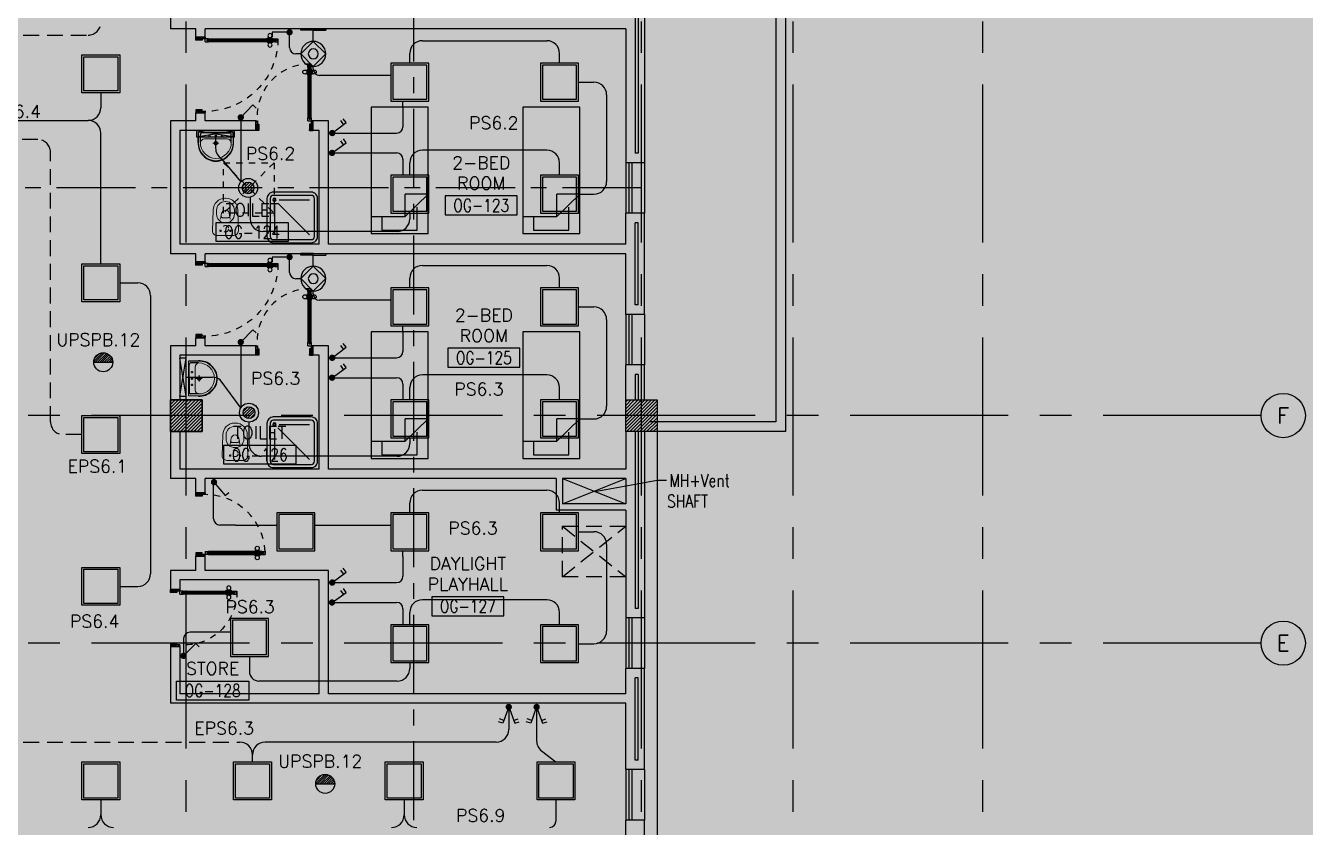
# Model space of a CAD drawing. Extents: x 0 to 92.9, y -1.3 to 78.2.
# Drawn here: x 72.7 to 92.94, y 13.42 to 26.11 of the extents above; entities that cross this region are included whole.
import ezdxf
from ezdxf.enums import TextEntityAlignment as Align

# ---------------------------------------------------------------- set-up
doc = ezdxf.new("R2010")
doc.units = 0
doc.header["$MEASUREMENT"] = 0
for name, pattern in [('CENTER', [2, 1.25, -0.25, 0.25, -0.25]), ('CENTERX2', [4, 2.5, -0.5, 0.5, -0.5]), ('DASHED', [0.75, 0.5, -0.25]), ('HIDDEN', [0.375, 0.25, -0.125]), ('HIDDEN2', [0.1875, 0.125, -0.0625])]:
    doc.linetypes.add(name, pattern=pattern)
doc.layers.get('0').update_dxf_attribs({"color": 11, "linetype": 'CONTINUOUS'})
for name, color, linetype in [('AX-CR', 11, 'CONTINUOUS'), ('AX-TXT', 11, 'CONTINUOUS'), ('AXES', 11, 'CENTERX2'), ('AXES1', 11, 'CENTER'), ('COL', 11, 'CONTINUOUS'), ('DOOR', 11, 'CONTINUOUS'), ('E-CLINE', 2, 'CONTINUOUS'), ('E-HLINE', 2, 'HIDDEN'), ('E-LEGEND', 3, 'CONTINUOUS'), ('E-LITE', 4, 'CONTINUOUS'), ('E-SWITCH', 4, 'CONTINUOUS'), ('E-SWITCHS', 4, 'CONTINUOUS'), ('E-TEXT', 4, 'CONTINUOUS'), ('E-TRXT', 4, 'CONTINUOUS'), ('EL-LITE', 4, 'CONTINUOUS'), ('FIX', 11, 'CONTINUOUS'), ('FUR', 11, 'CONTINUOUS'), ('HAT', 11, 'CONTINUOUS'), ('INSUL', 11, 'CONTINUOUS'), ('PROJ-L', 11, 'CONTINUOUS'), ('RM-BOX', 11, 'CONTINUOUS'), ('RM-NAME', 11, 'CONTINUOUS'), ('RM-NO', 11, 'CONTINUOUS'), ('SHAFT', 11, 'CONTINUOUS'), ('TEXT', 6, 'CONTINUOUS'), ('TITLE', 4, 'CONTINUOUS'), ('WALL', 11, 'CONTINUOUS'), ('WIN', 11, 'CONTINUOUS')]:
    doc.layers.add(name, color=color, linetype=linetype)
doc.styles.add('ROMANS', font='ROMANS.shx', dxfattribs={"width": 0.6})
doc.styles.add('SIMPLEX', font='simplex.shx', dxfattribs={"width": 0.8})
doc.dimstyles.new('DIM7', dxfattribs={"dimtxt": 0.24, "dimasz": 0.08, "dimexe": 0.07, "dimexo": 0.05, "dimgap": 0.07, "dimtad": 1, "dimzin": 0, "dimdsep": 46, "dimtxsty": 'SIMPLEX', "dimblk": 'ARCHTICK', "dimcen": 0.05, "dimdle": 0.05, "dimclrd": 4, "dimclre": 4, "dimclrt": 2, "dimadec": 0, "dimazin": 0, "dimtp": 2, "dimtm": 2, "dimtfac": 0.114286, "dimtix": 1, "dimtmove": 2, "dimatfit": 3, "dimldrblk": 'DOT', "dimfxl": 0, "dimtolj": 1, "dimtzin": 0, "dimarcsym": 0})

# ---------------------------------------------------------------- blocks, each defined once
blk = doc.blocks.new('AXR')
at = {"layer": 'AX-CR'}
blk.add_circle((350, 0), 350, dxfattribs=at)
at = {"layer": 'AX-TXT', "style": 'ROMANS'}
blk.add_attdef('AX', text='', height=250, dxfattribs=at).set_placement((350, 0), align=Align.MIDDLE)
blk = doc.blocks.new('RM1')
at = {"layer": 'RM-BOX'}
blk.add_lwpolyline([(570, -200), (-570, -200), (-570, -500), (570, -500)], close=True, dxfattribs=at)
at = {"layer": 'RM-NAME', "style": 'ROMANS'}
for tag, p in [('ROOMNAME1', (0, 324)), ('ROOMNAME2', (0, 0))]:
    blk.add_attdef(tag, text='', height=200, dxfattribs=at).set_placement(p, align=Align.MIDDLE)
at = {"layer": 'RM-NO', "style": 'ROMANS', "width": 0.8}
blk.add_attdef('ROOMNO', text='', height=200, dxfattribs=at).set_placement((0, -350), align=Align.MIDDLE)
blk = doc.blocks.new('DOOR90')
at = {"layer": 'DOOR', "linetype": 'ByBlock'}
for p, q in [((0, 0), (-150, 0)), ((-200, -25), (-1000, -25)), ((-200, -42), (-1000, -42)), ((-200, -58), (-1000, -58)), ((-1000, -75), (-200, -75))]:
    blk.add_line(p, q, dxfattribs=at)
at = {"layer": 'DOOR', "color": 0, "linetype": 'ByBlock'}
for p, q in [((-150, 0), (-150, -25)), ((-150, 0), (0, 0)), ((0, -50), (0, 0)), ((-1050, -25), (-1050, -75)), ((-1050, -75), (-1050, -25)), ((-1000, -25), (-1050, -25)), ((-1000, -75), (-1050, -75)), ((-1020, -42), (-1020, -58)), ((-1000, -42), (-1020, -42)), ((-1000, -58), (-1020, -58)), ((-1000, -25), (-1000, -42)), ((-1000, -58), (-1000, -75)), ((-968, -25), (-968, -18)), ((-878, -18), (-968, -18)), ((-968, -75), (-968, -82)), ((-878, -82), (-968, -82)), ((-955, -18), (-955, -9)), ((-955, -9), (-890, -9)), ((-955, -18), (-890, -18)), ((-955, -82), (-955, -91)), ((-955, -82), (-890, -82)), ((-955, -91), (-890, -91)), ((-890, -18), (-890, -9)), ((-890, -82), (-890, -91)), ((-878, -25), (-878, -18)), ((-878, -75), (-878, -82)), ((-200, -42), (-200, -25)), ((-200, -25), (-150, -25)), ((-180, -42), (-200, -42)), ((-200, -75), (-200, -58)), ((-200, -58), (-180, -58)), ((-150, -75), (-200, -75)), ((-180, -58), (-180, -42)), ((-150, -75), (-150, -25)), ((-150, -25), (-100, -25)), ((-100, -25), (-100, -50)), ((-100, -50), (0, -50)), ((-150, -900), (-150, -875)), ((-150, -875), (-100, -875)), ((0, -900), (-150, -900)), ((-150, -900), (0, -900)), ((-100, -850), (0, -850)), ((-100, -875), (-100, -850)), ((0, -850), (0, -900))]:
    blk.add_line(p, q, dxfattribs=at)
at = {"layer": 'DOOR', "color": 9, "linetype": 'ByBlock'}
for p, q in [((0, -50), (-114, 0)), ((0, -50), (-40, 0)), ((0, -50), (-100, -37)), ((0, -850), (-114, -900)), ((0, -850), (-100, -863)), ((0, -850), (-40, -900))]:
    blk.add_line(p, q, dxfattribs=at)
at = {"layer": 'DOOR', "color": 0, "linetype": 'ByBlock'}
for centre in [(-923, 24), (-923, -124)]:
    blk.add_circle(centre, 32.4, dxfattribs=at)
at = {"layer": 'DOOR', "color": 9, "linetype": 'ByBlock'}
for centre, radius, start, end in [((0, -50), 74.4, 137.7764, 180), ((0, -50), 54.4, 113.2074, 180), ((0, -50), 154, 161.1053, 166.2858), ((0, -50), 134, 158.1598, 169.28), ((0, -50), 114, 154.0838, 167.3774), ((0, -50), 94.4, 148.0182, 180), ((0, -50), 34.4, 90, 180), ((0, -50), 14.4, 90, 180), ((0, -850), 154, 193.7142, 198.8947), ((0, -850), 134, 190.72, 201.8402), ((0, -850), 94.4, 180, 211.9818), ((0, -850), 74.4, 180, 222.2236), ((0, -850), 54.4, 180, 246.7926), ((0, -850), 34.4, 180, 270), ((0, -850), 14.4, 180, 270)]:
    blk.add_arc(centre, radius, start, end, dxfattribs=at)
at = {"layer": 'DOOR', "linetype": 'HIDDEN', "ltscale": 0.5}
blk.add_arc((-222, -50), 828, 178.2701, 275.003, dxfattribs=at)
blk = doc.blocks.new('DOOR-10')
at = {"layer": 'DOOR', "color": 0, "linetype": 'ByBlock'}
for p, q in [((-76, 1018), (-83, 1018)), ((-83, 928), (-83, 1018)), ((-26, 1100), (-76, 1100)), ((-76, 1100), (-26, 1100)), ((-76, 1050), (-76, 1100)), ((-59, 1050), (-76, 1050)), ((-43, 1070), (-59, 1070)), ((-59, 1050), (-59, 1070)), ((-43, 1050), (-43, 1070)), ((-26, 1050), (-43, 1050)), ((-26, 1050), (-26, 1100)), ((-26, 1018), (-18, 1018)), ((-18, 928), (-18, 1018)), ((-83, 1005), (-92, 1005)), ((-92, 1005), (-92, 940)), ((-83, 940), (-92, 940)), ((-83, 1005), (-83, 940)), ((-76, 928), (-83, 928)), ((-26, 928), (-18, 928)), ((-18, 1005), (-9, 1005)), ((-18, 1005), (-18, 940)), ((-18, 940), (-9, 940)), ((-9, 1005), (-9, 940)), ((-1001, 0), (-1001, 150)), ((-1001, 150), (-976, 150)), ((-1001, 150), (-1001, 0)), ((-951, 0), (-1001, 0)), ((-976, 150), (-976, 100)), ((-976, 100), (-951, 100)), ((-951, 100), (-951, 0)), ((-76, 200), (-59, 200)), ((-76, 150), (-76, 200)), ((-76, 150), (-26, 150)), ((-59, 200), (-59, 180)), ((-59, 180), (-43, 180)), ((-51, 100), (-51, 0)), ((-26, 100), (-51, 100)), ((-51, 0), (-1, 0)), ((-43, 200), (-26, 200)), ((-43, 180), (-43, 200)), ((-26, 200), (-26, 150)), ((-1, 150), (-26, 150)), ((-26, 150), (-26, 100))]:
    blk.add_line(p, q, dxfattribs=at)
at = {"layer": 'DOOR', "linetype": 'ByBlock'}
for p, q in [((-76, 1050), (-76, 200)), ((-59, 200), (-59, 1050)), ((-43, 200), (-43, 1050)), ((-26, 200), (-26, 1050))]:
    blk.add_line(p, q, dxfattribs=at)
at = {"layer": 'DOOR', "color": 9, "linetype": 'ByBlock'}
for p, q in [((-951, 0), (-1001, 114)), ((-951, 0), (-1001, 40)), ((-951, 0), (-964, 100)), ((-51, 0), (-1, 114)), ((-51, 0), (-37, 100)), ((-51, 0), (-1, 40)), ((-1, 0), (-1, 150))]:
    blk.add_line(p, q, dxfattribs=at)
at = {"layer": 'DOOR', "color": 0, "linetype": 'ByBlock'}
for centre in [(-124, 973), (23, 973)]:
    blk.add_circle(centre, 32.4, dxfattribs=at)
at = {"layer": 'DOOR', "linetype": 'HIDDEN', "ltscale": 0.5}
blk.add_arc((-23, 149), 952, 93.1482, 179.9482, dxfattribs=at)
at = {"layer": 'DOOR', "color": 9, "linetype": 'ByBlock'}
for centre, radius, start, end in [((-951, 0), 154, 103.7142, 108.8947), ((-951, 0), 134, 100.72, 111.8402), ((-951, 0), 94.4, 90, 121.9818), ((-951, 0), 74.4, 90, 132.2236), ((-951, 0), 54.4, 90, 156.7926), ((-951, 0), 34.4, 90, 180), ((-951, 0), 14.4, 90, 180), ((-51, 0), 94.4, 58.0182, 90), ((-51, 0), 74.4, 47.7764, 90), ((-51, 0), 54.4, 23.2074, 90), ((-51, 0), 34.4, 0, 90), ((-51, 0), 14.4, 0, 90), ((-51, 0), 134, 68.1598, 79.28), ((-51, 0), 114, 64.0838, 77.3774), ((-51, 0), 154, 71.1053, 76.2858)]:
    blk.add_arc(centre, radius, start, end, dxfattribs=at)
blk = doc.blocks.new('COL50')
at = {"layer": 'COL'}
blk.add_lwpolyline([(-250, 250), (-250, -250), (250, -250), (250, 250)], close=True, dxfattribs=at)
blk = doc.blocks.new('*X124')
at = {"color": 0}
for p, q in [((245928, 132650), (246428, 133150)), ((245929, 132703), (246375, 133150)), ((245929, 132756), (246322, 133150)), ((245929, 132809), (246269, 133150)), ((245929, 132862), (246216, 133150)), ((245929, 132915), (246163, 133150)), ((245929, 132968), (246110, 133150)), ((245929, 133021), (246057, 133150)), ((245929, 133074), (246004, 133150)), ((245929, 133127), (245951, 133150)), ((245981, 132650), (246429, 133097)), ((246034, 132650), (246429, 133044)), ((246087, 132650), (246429, 132991)), ((246140, 132650), (246429, 132938)), ((246193, 132650), (246429, 132885)), ((246246, 132650), (246429, 132832)), ((246299, 132650), (246429, 132779)), ((246353, 132650), (246429, 132726)), ((246406, 132650), (246429, 132673))]:
    blk.add_line(p, q, dxfattribs=at)
blk = doc.blocks.new('DOOR100')
at = {"layer": 'DOOR', "color": 0, "linetype": 'ByBlock'}
for p, q in [((-83, 1129), (-83, 1219)), ((-76, 1219), (-83, 1219)), ((-76, 1251), (-76, 1301)), ((-76, 1301), (-26, 1301)), ((-26, 1301), (-76, 1301)), ((-59, 1251), (-76, 1251)), ((-59, 1251), (-59, 1271)), ((-43, 1271), (-59, 1271)), ((-43, 1251), (-43, 1271)), ((-26, 1251), (-43, 1251)), ((-26, 1251), (-26, 1301)), ((-26, 1219), (-19, 1219)), ((-19, 1129), (-19, 1219)), ((-92, 1206), (-92, 1141)), ((-83, 1206), (-92, 1206)), ((-83, 1141), (-92, 1141)), ((-83, 1206), (-83, 1141)), ((-76, 1129), (-83, 1129)), ((-26, 1129), (-19, 1129)), ((-19, 1206), (-19, 1141)), ((-19, 1206), (-10, 1206)), ((-19, 1141), (-10, 1141)), ((-10, 1206), (-10, 1141)), ((-1201, 0), (-1201, 150)), ((-1201, 150), (-1176, 150)), ((-1201, 150), (-1201, 0)), ((-1151, 0), (-1201, 0)), ((-1176, 150), (-1176, 100)), ((-1176, 100), (-1151, 100)), ((-1151, 100), (-1151, 0)), ((-76, 200), (-59, 200)), ((-76, 150), (-76, 200)), ((-76, 150), (-26, 150)), ((-59, 200), (-59, 180)), ((-59, 180), (-43, 180)), ((-51, 100), (-51, 0)), ((-26, 100), (-51, 100)), ((-51, 0), (-1, 0)), ((-43, 200), (-26, 200)), ((-43, 180), (-43, 200)), ((-26, 200), (-26, 150)), ((-1, 150), (-26, 150)), ((-26, 150), (-26, 100)), ((-1, 150), (-1, 0))]:
    blk.add_line(p, q, dxfattribs=at)
at = {"layer": 'DOOR', "linetype": 'ByBlock'}
for p, q in [((-76, 1251), (-76, 200)), ((-59, 200), (-59, 1251)), ((-43, 200), (-43, 1251)), ((-26, 200), (-26, 1251))]:
    blk.add_line(p, q, dxfattribs=at)
at = {"layer": 'DOOR', "color": 9, "linetype": 'ByBlock'}
for p, q in [((-1151, 0), (-1201, 114)), ((-1151, 0), (-1201, 40)), ((-1151, 0), (-1164, 100)), ((-51, 0), (-1, 114)), ((-51, 0), (-38, 100)), ((-51, 0), (-1, 40))]:
    blk.add_line(p, q, dxfattribs=at)
at = {"layer": 'DOOR', "color": 0, "linetype": 'ByBlock'}
for centre in [(-125, 1174), (22, 1174)]:
    blk.add_circle(centre, 32.4, dxfattribs=at)
at = {"layer": 'DOOR', "linetype": 'HIDDEN', "ltscale": 0.5}
blk.add_arc((-27, 152), 1149, 89.961, 180.0931, dxfattribs=at)
at = {"layer": 'DOOR', "color": 9, "linetype": 'ByBlock'}
for centre, radius, start, end in [((-1151, 0), 154, 103.7142, 108.8947), ((-1151, 0), 134, 100.72, 111.8402), ((-1151, 0), 94.4, 90, 121.9818), ((-1151, 0), 74.4, 90, 132.2236), ((-1151, 0), 54.4, 90, 156.7926), ((-1151, 0), 34.4, 90, 180), ((-1151, 0), 14.4, 90, 180), ((-51, 0), 94.4, 58.0182, 90), ((-51, 0), 74.4, 47.7764, 90), ((-51, 0), 54.4, 23.2074, 90), ((-51, 0), 34.4, 0, 90), ((-51, 0), 14.4, 0, 90), ((-51, 0), 134, 68.1598, 79.28), ((-51, 0), 114, 64.0838, 77.3774), ((-51, 0), 154, 71.1053, 76.2858)]:
    blk.add_arc(centre, radius, start, end, dxfattribs=at)
blk = doc.blocks.new('EXH')
at = {"layer": 'SHAFT', "color": 211, "linetype": 'HIDDEN'}
for p, q in [((-400, 400), (400, -400)), ((400, 400), (-400, -400))]:
    blk.add_line(p, q, dxfattribs=at)
blk.add_lwpolyline([(-400, 400), (400, 400), (400, -400), (-400, -400)], close=True, dxfattribs=at)
blk = doc.blocks.new('AH20A')
at = {"layer": 'FUR'}
for p, q in [((0, 0.5), (0, -0.5)), ((1, 0.5), (0, 0.5)), ((0.136, 0.5), (0.136, -0.099)), ((1, -0.5), (1, 0.5)), ((0.136, 0.311), (0.028, 0.311)), ((0.028, 0.311), (0.028, -0.309)), ((0.136, -0.099), (0.313, -0.5)), ((0.136, -0.099), (0.313, -0.099)), ((0.313, -0.5), (0.313, -0.099)), ((0.028, -0.309), (0.208, -0.309)), ((0, -0.5), (1, -0.5))]:
    blk.add_line(p, q, dxfattribs=at)
blk = doc.blocks.new('*X123')
at = {"color": 0}
for p, q in [((253129, 132691), (253588, 133150)), ((253129, 132744), (253535, 133150)), ((253129, 132797), (253482, 133150)), ((253129, 132850), (253429, 133150)), ((253129, 132903), (253376, 133150)), ((253129, 132956), (253323, 133150)), ((253129, 133009), (253269, 133150)), ((253129, 133062), (253216, 133150)), ((253129, 133115), (253163, 133150)), ((253141, 132650), (253629, 133138)), ((253194, 132650), (253629, 133085)), ((253247, 132650), (253629, 133031)), ((253300, 132650), (253629, 132978)), ((253353, 132650), (253629, 132925)), ((253406, 132650), (253629, 132872)), ((253459, 132650), (253629, 132819)), ((253512, 132650), (253629, 132766)), ((253565, 132650), (253629, 132713)), ((253618, 132650), (253629, 132660))]:
    blk.add_line(p, q, dxfattribs=at)
blk = doc.blocks.new('LAV1')
at = {"layer": 'FIX', "linetype": 'ByBlock', "ltscale": 0.3}
for p, q in [((-280, 210), (-275, 50)), ((-245, 210), (-245, 85)), ((245, 210), (245, 85)), ((280, 210), (275, 50)), ((0, 60), (-220, 60)), ((0, 60), (220, 60))]:
    blk.add_line(p, q, dxfattribs=at)
at = {"layer": 'FIX', "linetype": 'Continuous', "lineweight": 20}
for p, q in [((-275, 210), (-275, 50)), ((275, 210), (275, 50)), ((0, 50), (-275, 50)), ((0, 50), (-252, 50)), ((0, 155), (-181, 155)), ((0, 155), (181, 155)), ((0, 50), (275, 50)), ((0, 50), (252, 50))]:
    blk.add_line(p, q, dxfattribs=at)
at = {"layer": 'FIX', "linetype": 'DASHED', "lineweight": 20, "ltscale": 0.05}
for p, q in [((50, 220), (-50, 220)), ((0, 170), (0, 270)), ((0, 170), (0, 270))]:
    blk.add_line(p, q, dxfattribs=at)
at = {"layer": 'FIX', "lineweight": 20}
for p, q in [((16, 107), (-15, 107)), ((0, 92), (0, 123))]:
    blk.add_line(p, q, dxfattribs=at)
for centre, radius in [((0, 220), 29.5), ((0, 220), 22.5), ((0, 107), 15.5)]:
    blk.add_circle(centre, radius, dxfattribs=at)
at = {"layer": 'FIX', "linetype": 'HIDDEN', "lineweight": 20, "ltscale": 0.05}
for centre in [(-100, 107), (100, 107)]:
    blk.add_circle(centre, 12.4, dxfattribs=at)
at = {"layer": 'FIX', "linetype": 'ByBlock', "ltscale": 0.3}
for centre, radius, start, end in [((7, 220), 287, 91.3776, 182.0064), ((-7, 220), 287, 357.9936, 88.6224), ((-220, 85), 24.9, 179.7021, 269.9486), ((220, 85), 24.9, 270.0514, 0.2979)]:
    blk.add_arc(centre, radius, start, end, dxfattribs=at)
at = {"layer": 'FIX', "linetype": 'Continuous', "lineweight": 20}
for centre, radius, start, end in [((8, 217), 283, 91.6988, 181.351), ((8, 212), 253, 91.7328, 180.4884), ((-8, 217), 283, 358.649, 88.3012), ((-8, 212), 253, 359.5116, 88.2672), ((-179, 222), 66.9, 190.2006, 268.0786), ((179, 222), 66.9, 271.9214, 349.7994)]:
    blk.add_arc(centre, radius, start, end, dxfattribs=at)
blk = doc.blocks.new('WC1')
at = {"layer": 'FIX', "lineweight": 20}
for p, q in [((-210, 204), (-538, 194)), ((-727, 5), (-727, -5)), ((-674, 5), (-674, -5)), ((-534, 24), (-540, 0)), ((-540, 0), (-534, -24)), ((-475, 141), (-538, 141)), ((-395, 76), (-490, 60)), ((-339, 5), (-339, -5)), ((-137, 0), (-137, 131)), ((-137, -131), (-137, 0)), ((-538, -141), (-475, -141)), ((-538, -194), (-210, -204)), ((-490, -60), (-395, -76)), ((-213, -204), (-210, -204))]:
    blk.add_line(p, q, dxfattribs=at)
at = {"layer": 'FIX', "linetype": 'Continuous', "lineweight": 20}
blk.add_line((-420, -47), (-420, 45), dxfattribs=at)
at = {"layer": 'FIX', "linetype": 'HIDDEN2', "lineweight": 20, "ltscale": 0.3}
blk.add_circle((-245, 0), 49.8, dxfattribs=at)
at = {"layer": 'FIX', "linetype": 'HIDDEN', "lineweight": 20, "ltscale": 0.05}
for centre in [(-213, 78), (-213, -77)]:
    blk.add_circle(centre, 11.6, dxfattribs=at)
at = {"layer": 'FIX', "lineweight": 20}
for centre, radius, start, end in [((-210, 131), 73, 360, 90), ((-538, 5), 189, 90, 180), ((-538, 5), 136, 90, 180), ((-473, -7), 68.2, 128.9242, 152.8468), ((-464, -18), 82, 108.496, 128.9242), ((-475, 5), 136, 360, 90), ((-538, -5), 189, 180, 270), ((-538, -5), 136, 180, 270), ((-473, 7), 68.2, 207.1532, 231.0758), ((-464, 18), 82, 231.0758, 251.504), ((-475, -5), 136, 270, 0), ((-210, -131), 73, 270, 0)]:
    blk.add_arc(centre, radius, start, end, dxfattribs=at)
at = {"layer": 'FIX', "linetype": 'Continuous', "lineweight": 20}
for centre, start, end in [((-443, 46), 357.6662, 91.6121), ((-442, -46), 268.3879, 2.3338)]:
    blk.add_arc(centre, 22.3, start, end, dxfattribs=at)
blk = doc.blocks.new('SHR1')
at = {"layer": 'FIX'}
for p, q in [((-196, 196), (-700, 700)), ((-143, 218), (-143, 700)), ((-218, 143), (-700, 143))]:
    blk.add_line(p, q, dxfattribs=at)
for points in [[(-825, 125), (-825, 725, -0.414214), (-725, 825), (-125, 825, -0.414214), (-25, 725), (-25, 125, -0.414214), (-125, 25), (-725, 25, -0.414214)], [(-775, 125), (-775, 725, -0.414214), (-725, 775), (-125, 775, -0.414214), (-75, 725), (-75, 125, -0.414214), (-125, 75), (-725, 75, -0.414214)]]:
    blk.add_lwpolyline(points, format="xyb", close=True, dxfattribs=at)
for radius in [25, 15]:
    blk.add_circle((-143, 143), radius, dxfattribs=at)
blk = doc.blocks.new('L42')
at = {"layer": 'E-LITE'}
for p, q in [((0.3, 0.3), (-0.3, 0.3)), ((-0.3, 0.3), (-0.3, -0.3)), ((0.3, -0.3), (0.3, 0.3)), ((-0.3, -0.3), (0.3, -0.3))]:
    blk.add_line(p, q, dxfattribs=at)
at = {"layer": 'E-LITE', "color": 8}
blk.add_lwpolyline([(-0.27, 0.27), (-0.27, -0.27), (0.27, -0.27), (0.27, 0.27)], close=True, dxfattribs=at)
blk = doc.blocks.new('2G1W')
for p, q in [((0, 0), (0.55, 0)), ((0.45, 0), (0.45, -0.15)), ((0.55, 0), (0.55, -0.15))]:
    blk.add_line(p, q)
at = {"const_width": 0.1}
blk.add_lwpolyline([(-0.05, 0, 1), (0.05, 0, 1)], format="xyb", close=True, dxfattribs=at)
blk = doc.blocks.new('*X49')
at = {"color": 0}
for p, q in [((21548.527, 18540.142), (21548.801, 18540.415)), ((21548.529, 18539.966), (21548.977, 18540.414)), ((21548.584, 18539.845), (21549.098, 18540.359)), ((21548.672, 18539.756), (21549.187, 18540.271)), ((21548.793, 18539.7), (21549.243, 18540.15)), ((21548.966, 18539.696), (21549.246, 18539.977))]:
    blk.add_line(p, q, dxfattribs=at)
blk = doc.blocks.new('SPOT')
at = {"layer": 'E-LITE'}
for radius in [0.6, 0.369]:
    blk.add_circle((0, 0), radius, dxfattribs=at)
at = {"layer": 'E-LITE', "color": 8}
blk.add_blockref('*X49', (-21548.886, -18540.056), dxfattribs=at)
blk = doc.blocks.new('MR20')
at = {"layer": 'E-LITE'}
for p, q in [((-300, 100), (-300, 0)), ((-300, 100), (-300, 0)), ((-300, 0), (300, 0)), ((-300, 0), (300, 0)), ((-300, 0), (300, 0)), ((-300, 0), (-300, 0)), ((300, 0), (300, 100)), ((300, 0), (300, 100)), ((300, 0), (300, 0))]:
    blk.add_line(p, q, dxfattribs=at)
at = {"layer": 'E-LITE', "color": 3}
blk.add_line((300, 100), (-300, 100), dxfattribs=at)
at = {"layer": 'E-LITE', "color": 8}
for p, q in [((300, 0), (-300, 100)), ((300, 100), (-300, 0))]:
    blk.add_line(p, q, dxfattribs=at)
blk = doc.blocks.new('1G1W')
for p, q in [((0, 0), (0.55, 0)), ((0.55, 0), (0.55, -0.15))]:
    blk.add_line(p, q)
at = {"const_width": 0.1}
blk.add_lwpolyline([(-0.05, 0, 1), (0.05, 0, 1)], format="xyb", close=True, dxfattribs=at)
blk = doc.blocks.new('2G2W')
for p, q in [((0, 0), (0.517, 0.188)), ((0, 0), (0.517, -0.188)), ((0.423, 0.154), (0.372, 0.295)), ((0.517, 0.188), (0.466, 0.329)), ((0.423, -0.154), (0.372, -0.295)), ((0.517, -0.188), (0.466, -0.329))]:
    blk.add_line(p, q)
at = {"const_width": 0.1}
blk.add_lwpolyline([(-0.05, 0, 1), (0.05, 0, 1)], format="xyb", close=True, dxfattribs=at)
blk = doc.blocks.new('NL')
at = {"layer": 'E-LEGEND'}
blk.add_line((0, -193), (25, -193), dxfattribs=at)
at = {"layer": 'E-LITE'}
for p, q in [((0, 5), (0, 203)), ((25, 203), (0, 203)), ((25, 5), (25, 203)), ((0, 5), (0, -193)), ((25, 5), (25, -193))]:
    blk.add_line(p, q, dxfattribs=at)
at = {"layer": 'E-LITE', "color": 2}
blk.add_line((201, 5), (25, 5), dxfattribs=at)
at = {"layer": 'E-LITE', "color": 5}
blk.add_circle((398, 5), 198, dxfattribs=at)
at = {"layer": 'E-SWITCH', "color": 2}
for p, q in [((201, 5), (398, 203)), ((398, 203), (596, 5)), ((398, -193), (201, 5)), ((596, 5), (398, -193))]:
    blk.add_line(p, q, dxfattribs=at)
at = {"layer": 'E-SWITCH'}
blk.add_circle((398, 5), 78.5, dxfattribs=at)
blk = doc.blocks.new('EL')
at = {"layer": 'EL-LITE'}
h = blk.add_hatch(dxfattribs=at)
h.set_pattern_fill('ANSI31', color=4, scale=0.2, style=0)
h.set_pattern_definition([(45, (587.071197, 567.777136), (-0.0176776695, 0.0176776695), [])])
h.paths.add_polyline_path([(0.15, 0, 1), (-0.15, 0)])
at = {"layer": 'EL-LITE', "color": 4}
blk.add_line((-0.15, 0), (0.15, 0), dxfattribs=at)
blk.add_circle((0, 0), 0.15, dxfattribs=at)

msp = doc.modelspace()

# ---------------------------------------------------------------- linework, layer by layer
at = {"layer": 'AXES'}
for p, q in [((75.243, -1.327), (75.243, 77.486)), ((82.443, -1.327), (82.443, 77.486)), ((84.843, -1.327), (84.843, 77.486)), ((87.843, -1.327), (87.843, 77.486)), ((92.243, 19.938), (24.203, 19.938)), ((92.243, 16.338), (24.203, 16.338))]:
    msp.add_line(p, q, dxfattribs=at)
at = {"layer": 'AXES1'}
for p, q in [((78.843, 5.538), (78.843, 64.358)), ((82.443, 23.538), (24.203, 23.538))]:
    msp.add_line(p, q, dxfattribs=at)
at = {"layer": 'E-CLINE', "color": 4}
for p, q in [((78.978, 25.867), (80.947, 25.867)), ((78.778, 25.511), (78.778, 25.667)), ((81.147, 25.511), (81.147, 25.667)), ((77.252, 25.417, -0.858), (77.252, 25.461, -0.858)), ((78.478, 25.317, -0.858), (77.352, 25.317, -0.858)), ((81.447, 25.211), (81.692, 25.211)), ((81.892, 25.011), (81.892, 23.64)), ((71.691, 24.607), (73.691, 24.607)), ((75.707, 24.348), (75.707, 24.17)), ((80.947, 24.135), (78.978, 24.135)), ((75.803, 23.999), (76.105, 23.633)), ((78.778, 23.74), (78.778, 23.935)), ((81.147, 23.74), (81.147, 23.935)), ((76.253, 23.393), (76.253, 23.049)), ((81.447, 23.44), (81.692, 23.44)), ((78.778, 23.14), (78.778, 23.049)), ((78.578, 22.849), (76.453, 22.849)), ((78.978, 22.312), (80.947, 22.312)), ((78.778, 21.956), (78.778, 22.112)), ((81.147, 21.956), (81.147, 22.112)), ((74.191, 22.037), (74.479, 22.037)), ((74.191, 22.037), (74.479, 22.037)), ((77.252, 21.862, -0.858), (77.252, 21.906, -0.858)), ((74.679, 21.837), (74.679, 17.437)), ((74.679, 21.837), (74.679, 17.437)), ((78.478, 21.762, -0.858), (77.352, 21.762, -0.858)), ((81.447, 21.656), (81.692, 21.656)), ((81.892, 21.456), (81.892, 20.085)), ((75.243, 20.544), (75.659, 20.544)), ((76.105, 20.06), (75.781, 20.503)), ((80.947, 20.58), (78.978, 20.58)), ((78.778, 20.185), (78.778, 20.38)), ((81.147, 20.185), (81.147, 20.38)), ((81.447, 19.885), (81.692, 19.885)), ((76.235, 19.834), (76.235, 19.494)), ((78.778, 19.585), (78.778, 19.494)), ((78.578, 19.294), (76.435, 19.294)), ((75.676, 18.434), (75.676, 18.943)), ((78.978, 18.757), (80.947, 18.757)), ((75.676, 18.306, -0.858), (75.676, 18.434)), ((78.778, 18.401), (78.778, 18.557)), ((81.147, 18.401), (81.147, 18.557)), ((76.024, 18.206, -0.858), (75.776, 18.206, -0.858)), ((76.024, 18.206, -0.858), (76.678, 18.206, -0.858)), ((77.278, 18.206, -0.858), (78.478, 18.206, -0.858)), ((81.447, 18.101), (81.692, 18.101)), ((81.892, 17.901), (81.892, 16.53)), ((74.191, 17.237), (74.479, 17.237)), ((74.191, 17.237), (74.479, 17.237)), ((80.947, 17.025), (78.978, 17.025)), ((78.778, 16.63), (78.778, 16.825)), ((81.147, 16.63), (81.147, 16.825)), ((81.447, 16.33), (81.692, 16.33)), ((78.778, 16.03), (78.778, 15.939)), ((78.578, 15.739), (76.393, 15.739)), ((81.091, 13.859), (81.091, 13.524))]:
    msp.add_line(p, q, dxfattribs=at)
at = {"layer": 'E-CLINE', "color": 4, "linetype": 'ByBlock'}
for p, q in [((73.891, 25.042), (73.891, 24.807)), ((73.891, 22.337), (73.891, 24.407)), ((73.891, 22.337), (73.891, 24.407)), ((76.291, 14.459), (76.291, 14.573)), ((73.891, 13.859), (73.891, 13.624)), ((78.691, 13.859), (78.691, 13.624))]:
    msp.add_line(p, q, dxfattribs=at)
at = {"layer": 'E-CLINE', "color": 4}
for centre, radius, start, end in [((78.978, 25.667), 0.2, 90, 180), ((80.947, 25.667), 0.2, 0, 90), ((77.352, 25.417, -0.858), 0.1, 180, 270), ((81.692, 25.011), 0.2, 0, 90), ((75.907, 24.17), 0.2, 180, 238.7708), ((78.978, 23.935), 0.2, 90, 180), ((80.947, 23.935), 0.2, 0, 90), ((81.692, 23.64), 0.2, 270, 0), ((76.453, 23.049), 0.2, 180, 270), ((78.578, 23.049), 0.2, 270, 0), ((78.978, 22.112), 0.2, 90, 180), ((80.947, 22.112), 0.2, 0, 90), ((74.479, 21.837), 0.2, 0, 90), ((74.479, 21.837), 0.2, 0, 90), ((77.352, 21.862, -0.858), 0.1, 180, 270), ((81.692, 21.456), 0.2, 0, 90), ((75.659, 20.344), 0.2, 52.6055, 90), ((78.978, 20.38), 0.2, 90, 180), ((80.947, 20.38), 0.2, 0, 90), ((81.692, 20.085), 0.2, 270, 0), ((76.435, 19.494), 0.2, 180, 270), ((78.578, 19.494), 0.2, 270, 0), ((78.978, 18.557), 0.2, 90, 180), ((80.947, 18.557), 0.2, 0, 90), ((75.776, 18.306, -0.858), 0.1, 180, 270), ((81.692, 17.901), 0.2, 0, 90), ((74.479, 17.437), 0.2, 270, 0), ((74.479, 17.437), 0.2, 270, 0), ((78.978, 16.825), 0.2, 90, 180), ((80.947, 16.825), 0.2, 0, 90), ((81.692, 16.53), 0.2, 270, 0), ((78.578, 15.939), 0.2, 270, 0), ((80.991, 13.524), 0.1, 270, 0)]:
    msp.add_arc(centre, radius, start, end, dxfattribs=at)
at = {"layer": 'E-CLINE', "color": 4, "linetype": 'ByBlock'}
for centre, start, end in [((73.691, 24.807), 270, 0), ((73.691, 24.407), 0, 90), ((76.091, 14.573), 0, 90), ((76.491, 14.573), 90, 180), ((73.691, 13.624), 270, 0), ((74.091, 13.624), 180, 270), ((78.491, 13.624), 270, 0), ((78.891, 13.624), 180, 270)]:
    msp.add_arc(centre, 0.2, start, end, dxfattribs=at)
at = {"layer": 'E-HLINE', "color": 4}
for p, q in [((69.291, 25.956), (73.691, 25.956)), ((72.896, 24.304), (70.124, 24.304)), ((73.096, 19.837), (73.096, 24.104)), ((73.591, 19.637), (73.296, 19.637)), ((73.591, 19.637), (73.296, 19.637)), ((69.291, 14.773), (76.091, 14.773))]:
    msp.add_line(p, q, dxfattribs=at)
for centre, start, end in [((73.691, 26.156), 270, 0), ((72.896, 24.104), 0, 90), ((73.296, 19.837), 180, 270), ((73.296, 19.837), 180, 270)]:
    msp.add_arc(centre, 0.2, start, end, dxfattribs=at)
at = {"layer": 'E-LITE'}
for p, q in [((76.877, 25.758, -0.858), (76.877, 26.001, -0.858)), ((77.055, 25.658, -0.858), (76.977, 25.658, -0.858)), ((76.877, 22.203, -0.858), (76.877, 22.446, -0.858)), ((77.055, 22.103, -0.858), (76.977, 22.103, -0.858))]:
    msp.add_line(p, q, dxfattribs=at)
for centre in [(76.977, 25.758, -0.858), (76.977, 22.203, -0.858)]:
    msp.add_ellipse(centre, major_axis=(-0.0707, 0.0707), ratio=1, start_param=0.785398, end_param=2.356194, dxfattribs=at)
at = {"layer": 'E-SWITCH', "color": 4}
for p, q in [((78.67, 24.821), (78.67, 24.911)), ((78.67, 24.821), (78.67, 24.507)), ((76.105, 24.655), (76.105, 23.633)), ((77.552, 24.407), (78.57, 24.407)), ((77.549, 24.092), (78.57, 24.092)), ((78.67, 23.992), (78.67, 23.74)), ((78.67, 21.266), (78.67, 21.356)), ((78.67, 21.266), (78.67, 20.952)), ((76.105, 21.1), (76.105, 20.06)), ((77.552, 20.852), (78.57, 20.852)), ((77.549, 20.537), (78.57, 20.537)), ((78.67, 20.437), (78.67, 20.185)), ((78.67, 17.711), (78.67, 17.801)), ((78.67, 17.711), (78.67, 17.397)), ((77.552, 17.297), (78.57, 17.297)), ((77.549, 16.982), (78.57, 16.982)), ((78.67, 16.882), (78.67, 16.63)), ((75.2, 16.41), (75.2, 16.138)), ((75.943, 16.51), (75.3, 16.51)), ((80.344, 15.329), (80.344, 14.973)), ((80.785, 15.329), (80.785, 14.792)), ((80.144, 14.773), (76.491, 14.773)), ((80.864, 14.633), (81.091, 14.459))]:
    msp.add_line(p, q, dxfattribs=at)
for centre, radius, start, end in [((78.57, 24.507), 0.1, 270, 0), ((78.57, 23.992), 0.1, 0, 90), ((78.57, 20.952), 0.1, 270, 0), ((78.57, 20.437), 0.1, 0, 90), ((78.57, 17.397), 0.1, 270, 0), ((78.57, 16.882), 0.1, 0, 90), ((75.3, 16.41), 0.1, 90, 180), ((80.144, 14.973), 0.2, 270, 0), ((80.985, 14.792), 0.2, 180, 232.6001)]:
    msp.add_arc(centre, radius, start, end, dxfattribs=at)
at = {"layer": 'INSUL'}
for p, q in [((82.343, 26.888), (82.343, 24.088)), ((82.393, 26.888), (82.393, 24.088)), ((82.393, 24.088), (82.343, 24.088)), ((82.343, 21.688), (82.343, 22.988)), ((82.393, 22.988), (82.343, 22.988)), ((82.393, 21.688), (82.393, 22.988)), ((82.393, 21.688), (82.343, 21.688)), ((82.393, 20.588), (82.343, 20.588)), ((82.343, 20.588), (82.343, 20.188)), ((82.393, 20.588), (82.393, 20.188)), ((82.343, 19.688), (82.343, 16.888)), ((82.393, 19.688), (82.393, 16.888)), ((82.393, 16.888), (82.343, 16.888)), ((82.343, 14.488), (82.343, 15.788)), ((82.393, 15.788), (82.343, 15.788)), ((82.393, 14.488), (82.393, 15.788)), ((82.393, 14.488), (82.343, 14.488))]:
    msp.add_line(p, q, dxfattribs=at)
at = {"layer": 'PROJ-L', "linetype": 'Continuous'}
for p, q in [((84.719, 27.388), (84.719, 19.688)), ((84.569, 27.238), (84.569, 19.838)), ((84.569, 19.838), (82.569, 19.838)), ((84.719, 19.688), (82.569, 19.688))]:
    msp.add_line(p, q, dxfattribs=at)
at = {"layer": 'PROJ-L'}
msp.add_line((82.693, 19.688), (82.693, 12.988), dxfattribs=at)
at = {"layer": 'SHAFT', "color": 251, "linetype": 'HIDDEN'}
for p, q in [((81.193, 17.388), (82.193, 18.188)), ((81.193, 18.188), (82.193, 17.388))]:
    msp.add_line(p, q, dxfattribs=at)
msp.add_lwpolyline([(81.193, 18.188), (82.193, 18.188), (82.193, 17.388), (81.193, 17.388)], close=True, dxfattribs=at)
at = {"layer": 'TEXT', "color": 251, "linetype": 'ByBlock'}
for p, q in [((81.193, 18.543), (82.193, 18.943)), ((81.193, 18.943), (82.193, 18.543))]:
    msp.add_line(p, q, dxfattribs=at)
at = {"layer": 'TITLE', "linetype": 'Continuous'}
msp.add_line((76.243, 16.13), (76.243, 15.889), dxfattribs=at)
msp.add_arc((76.393, 15.889), 0.15, 180, 270, dxfattribs=at)
at = {"layer": 'WALL'}
for p, q in [((74.993, 26.888), (74.993, 26.053)), ((82.493, 26.888), (82.493, 23.938)), ((75.393, 26.053), (74.993, 26.053)), ((82.193, 26.053), (75.543, 26.053)), ((82.193, 26.053), (82.193, 23.938)), ((74.993, 24.598), (74.993, 22.498)), ((75.393, 24.598), (74.993, 24.598)), ((76.343, 24.598), (75.543, 24.598)), ((77.493, 24.598), (77.243, 24.598)), ((75.143, 24.448), (75.143, 22.648)), ((76.343, 24.448), (75.143, 24.448)), ((77.343, 24.448), (77.243, 24.448)), ((82.493, 23.938), (82.193, 23.938)), ((82.193, 22.648), (82.193, 23.138)), ((82.493, 23.138), (82.193, 23.138)), ((82.493, 21.538), (82.493, 23.138)), ((75.393, 22.498), (74.993, 22.498)), ((77.343, 22.648), (75.143, 22.648)), ((82.193, 22.498), (75.543, 22.498)), ((82.193, 22.648), (77.493, 22.648)), ((82.193, 21.538), (82.193, 22.498)), ((82.493, 21.538), (82.193, 21.538)), ((74.993, 21.043), (74.993, 18.943)), ((75.393, 21.043), (74.993, 21.043)), ((75.143, 20.893), (75.143, 20.188)), ((76.343, 20.893), (75.143, 20.893)), ((76.343, 21.043), (75.543, 21.043)), ((77.493, 21.043), (77.243, 21.043)), ((77.343, 20.893), (77.243, 20.893)), ((82.193, 20.188), (82.193, 20.738)), ((82.493, 20.738), (82.193, 20.738)), ((82.493, 20.188), (82.493, 20.738)), ((75.143, 19.688), (75.143, 19.093)), ((82.193, 19.688), (82.193, 19.093)), ((82.493, 19.688), (82.493, 16.738)), ((77.343, 19.093), (75.143, 19.093)), ((82.193, 19.093), (77.493, 19.093)), ((75.393, 18.943), (74.993, 18.943)), ((81.093, 18.943), (75.543, 18.943)), ((81.093, 18.943), (81.093, 18.443)), ((82.193, 18.943), (81.193, 18.943)), ((82.193, 18.943), (81.193, 18.943)), ((81.193, 18.943), (81.193, 18.543)), ((82.193, 18.943), (82.193, 18.543)), ((82.193, 18.443), (81.093, 18.443)), ((82.193, 18.543), (81.193, 18.543)), ((82.193, 18.443), (82.193, 16.738)), ((75.393, 17.488), (74.993, 17.488)), ((74.993, 17.488), (74.993, 17.188)), ((77.493, 17.488), (75.543, 17.488)), ((77.343, 17.338), (75.143, 17.338)), ((75.143, 17.338), (75.143, 17.188)), ((75.143, 17.188), (74.993, 17.188)), ((82.493, 16.738), (82.193, 16.738)), ((74.993, 16.288), (74.993, 15.388)), ((75.143, 16.288), (74.993, 16.288)), ((75.143, 16.288), (75.143, 15.538)), ((82.193, 15.538), (82.193, 15.938)), ((82.493, 15.938), (82.193, 15.938)), ((82.493, 14.338), (82.493, 15.938)), ((82.193, 15.388), (74.993, 15.388)), ((77.343, 15.538), (75.143, 15.538)), ((82.193, 15.538), (77.493, 15.538)), ((82.193, 14.338), (82.193, 15.388)), ((82.493, 14.338), (82.193, 14.338)), ((82.193, 12.988), (82.193, 13.538)), ((82.493, 13.538), (82.193, 13.538)), ((82.493, 12.988), (82.493, 13.538))]:
    msp.add_line(p, q, dxfattribs=at)
at = {"layer": 'WALL', "linetype": 'ByBlock'}
for p, q in [((75.393, 25.925), (75.393, 26.053)), ((75.543, 25.925), (75.393, 25.925)), ((75.543, 25.925), (75.543, 26.053)), ((75.543, 24.725), (75.393, 24.725)), ((75.393, 24.598), (75.393, 24.725)), ((75.543, 24.598), (75.543, 24.725)), ((76.343, 24.448), (76.343, 24.598)), ((77.243, 24.448), (77.243, 24.598)), ((77.493, 22.648), (77.493, 24.598)), ((77.343, 22.648), (77.343, 24.448)), ((75.393, 22.37), (75.393, 22.498)), ((75.543, 22.37), (75.543, 22.498)), ((75.543, 22.37), (75.393, 22.37)), ((75.543, 21.17), (75.393, 21.17)), ((75.393, 21.043), (75.393, 21.17)), ((75.543, 21.043), (75.543, 21.17)), ((76.343, 20.893), (76.343, 21.043)), ((77.243, 20.893), (77.243, 21.043)), ((77.343, 19.093), (77.343, 20.893)), ((77.493, 19.093), (77.493, 21.043)), ((75.393, 18.715), (75.393, 18.943)), ((75.543, 18.715), (75.543, 18.943)), ((75.543, 18.715), (75.393, 18.715)), ((75.543, 17.715), (75.393, 17.715)), ((75.393, 17.488), (75.393, 17.715)), ((75.543, 17.488), (75.543, 17.715)), ((77.493, 15.538), (77.493, 17.488)), ((77.343, 15.538), (77.343, 17.338))]:
    msp.add_line(p, q, dxfattribs=at)
at = {"layer": 'WALL', "linetype": 'ByBlock', "ltscale": 0.3}
for points in [[(75.493, 20.188), (74.993, 20.188), (74.993, 19.688), (75.493, 19.688)], [(82.193, 20.188), (82.693, 20.188), (82.693, 19.688), (82.193, 19.688)]]:
    msp.add_lwpolyline(points, close=True, dxfattribs=at)
at = {"layer": 'WIN'}
for p, q in [((82.193, 23.938), (82.193, 23.138)), ((82.243, 23.938), (82.243, 23.138)), ((82.293, 23.938), (82.293, 23.138)), ((82.493, 23.938), (82.493, 23.138)), ((82.193, 21.538), (82.193, 20.738)), ((82.243, 21.538), (82.243, 20.738)), ((82.293, 21.538), (82.293, 20.738)), ((82.493, 21.538), (82.493, 20.738)), ((82.193, 16.738), (82.193, 15.938)), ((82.243, 16.738), (82.243, 15.938)), ((82.293, 16.738), (82.293, 15.938)), ((82.493, 16.738), (82.493, 15.938)), ((82.193, 14.338), (82.193, 13.538)), ((82.243, 14.338), (82.243, 13.538)), ((82.293, 14.338), (82.293, 13.538)), ((82.493, 14.338), (82.493, 13.538))]:
    msp.add_line(p, q, dxfattribs=at)

# ---------------------------------------------------------------- block references
at = {"layer": 'AXES', "xscale": 0.001000000003841706, "yscale": 0.000999999996565748, "zscale": 0.001}
for p, values in [((92.243, 19.938), {'AX': 'F'}), ((92.243, 16.338), {'AX': 'E'})]:
    msp.add_blockref('AXR', p, dxfattribs=at).add_auto_attribs(values)
at = {"layer": 'COL', "xscale": -0.001000000003841706, "yscale": 0.000999999996565748, "zscale": 0.001}
for p in [(75.243, 19.938), (82.443, 19.938)]:
    msp.add_blockref('COL50', p, dxfattribs=at)
at = {"layer": 'DOOR', "color": 0, "linetype": 'ByBlock', "yscale": 0.000999999996565748, "zscale": 0.001}
for name, p, xscale, rotation in [('DOOR100', (75.393, 25.925), -0.000999999996565748, 270), ('DOOR90', (77.243, 24.448), 0.000999999996565748, 270), ('DOOR100', (75.393, 22.37), -0.000999999996565748, 270), ('DOOR90', (77.243, 20.893), 0.0009999999990234773, 270.0126273456931)]:
    msp.add_blockref(name, p, dxfattribs=dict(at, xscale=xscale, rotation=rotation))
at = {"layer": 'DOOR', "color": 0, "linetype": 'ByBlock', "ltscale": 0.3, "xscale": 0.000999999996565748, "yscale": 0.000999999996565748, "zscale": 0.001, "rotation": 270}
msp.add_blockref('DOOR-10', (75.393, 17.714), dxfattribs=at)
at = {"layer": 'DOOR', "color": 0, "linetype": 'ByBlock', "xscale": -0.001000000003841706, "yscale": 0.000999999996565748, "zscale": 0.001}
msp.add_blockref('DOOR90', (74.993, 17.188), dxfattribs=at)
at = {"layer": 'E-LITE', "extrusion": (0, 0, -1), "xscale": 0.4999999946448952, "yscale": 0.4999999946448952, "zscale": -0.5}
for p in [(-76.877, 26.001, 0.858), (-76.877, 22.446, 0.858)]:
    msp.add_blockref('1G1W', p, dxfattribs=at)
at = {"layer": 'E-LITE', "extrusion": (0, 0, -1), "xscale": 0.0009999999892897904, "yscale": 0.0009999999892897904, "zscale": -0.001, "rotation": 270}
for p in [(-77.257, 26.057, 0.858), (-77.257, 22.502, 0.858)]:
    msp.add_blockref('NL', p, dxfattribs=at)
at = {"layer": 'E-LITE', "color": 4, "xscale": -1}
for p in [(73.891, 25.342), (73.891, 22.037), (73.891, 22.037), (73.891, 19.637), (73.891, 19.637), (73.891, 17.237), (73.891, 17.237), (73.891, 14.159), (76.291, 14.159), (78.691, 14.159), (81.091, 14.159)]:
    msp.add_blockref('L42', p, dxfattribs=at)
at = {"layer": 'E-LITE', "color": 4, "rotation": 180}
for p in [(78.778, 25.211), (81.147, 25.211), (78.778, 23.44), (81.147, 23.44), (78.778, 21.656), (81.147, 21.656), (78.778, 19.885), (81.147, 19.885), (76.978, 18.101), (78.778, 18.101), (81.147, 18.101), (76.243, 16.43), (78.778, 16.33), (81.147, 16.33)]:
    msp.add_blockref('L42', p, dxfattribs=at)
at = {"layer": 'E-LITE', "color": 4, "xscale": 0.25, "yscale": 0.25, "zscale": 0.25, "rotation": 180}
for p in [(76.222, 23.539), (76.235, 19.984)]:
    msp.add_blockref('SPOT', p, dxfattribs=at)
at = {"layer": 'E-LITE'}
for p in [(73.931, 20.781), (77.441, 14.113)]:
    msp.add_blockref('EL', p, dxfattribs=at)
at = {"layer": 'E-SWITCH', "color": 4, "yscale": 0.5, "zscale": 0.5}
for name, p, xscale, rotation in [('1G1W', (76.105, 24.655), 0.5000000000102078, 45.68265359564512), ('2G1W', (77.552, 24.407), -0.49999999999485, 217.309557593566), ('2G1W', (77.549, 24.092), -0.4999999999954823, 215.4986367181283), ('1G1W', (76.105, 21.1), 0.5000000000102078, 45.68265359564512), ('2G1W', (77.552, 20.852), -0.49999999999485, 217.309557593566), ('2G1W', (77.549, 20.537), -0.4999999999954823, 215.4986367181283), ('1G1W', (75.682, 18.885), -0.5000000000093613, 129.6449721106786), ('2G1W', (77.552, 17.297), -0.49999999999485, 217.309557593566), ('2G1W', (77.549, 16.982), -0.4999999999954823, 215.4986367181283), ('1G1W', (75.2, 16.138), 0.5000000000102078, 45.68265359564512), ('2G2W', (80.344, 15.329), 0.5, 270), ('2G2W', (80.785, 15.329), 0.5, 270)]:
    msp.add_blockref(name, p, dxfattribs=dict(at, xscale=xscale, rotation=rotation))
at = {"layer": 'E-SWITCHS', "color": 4, "xscale": 0.0009999999892897904, "yscale": 0.0009999999892897904, "zscale": 0.001}
for p, rotation in [((75.707, 24.448), 180), ((75.143, 20.544), 270)]:
    msp.add_blockref('MR20', p, dxfattribs=dict(at, rotation=rotation))
at = {"layer": 'FIX'}
for name, p, xscale, yscale, zscale, rotation in [('AH20A', (78.617, 22.816), 2, 0.9000000000014552, 2, 90), ('AH20A', (81.017, 22.816), 2, 0.9000000000014552, 2, 90), ('WC1', (75.863, 22.648), 0.000999999996565748, 0.000999999996565748, 0.001, 270), ('SHR1', (76.495, 23.496), -0.000999999996565748, 0.000999999996565748, 0.001, 270), ('AH20A', (78.617, 19.261), 2, 0.9000000000014552, 2, 90), ('AH20A', (81.017, 19.261), 2, 0.9000000000014552, 2, 90), ('SHR1', (76.495, 19.941), -0.000999999996565748, 0.000999999996565748, 0.001, 270), ('WC1', (76.015, 19.093), 0.000999999996565748, 0.000999999996565748, 0.001, 270)]:
    msp.add_blockref(name, p, dxfattribs=dict(at, xscale=xscale, yscale=yscale, zscale=zscale, rotation=rotation))
at = {"layer": 'FIX', "linetype": 'ByBlock', "ltscale": 0.3, "yscale": 0.000999999996565748, "zscale": 0.001}
for p, xscale, rotation in [((75.711, 24.468), 0.001000000003841706, 180), ((75.227, 20.525), 0.000999999996565748, 270)]:
    msp.add_blockref('LAV1', p, dxfattribs=dict(at, xscale=xscale, rotation=rotation))
at = {"layer": 'HAT', "xscale": 0.001000000003841706, "yscale": 0.000999999996565748, "zscale": 0.001}
for name in ['*X124', '*X123']:
    msp.add_blockref(name, (-170.935, -112.962), dxfattribs=at)
at = {"layer": 'RM-NAME', "xscale": 0.001000000003841706, "yscale": 0.000999999996565748, "zscale": 0.001}
for p, values in [((79.909, 23.613), {'ROOMNO': 'OG-123', 'ROOMNAME2': 'ROOM', 'ROOMNAME1': '2-BED'}), ((79.95, 21.202), {'ROOMNO': 'OG-125', 'ROOMNAME2': 'ROOM', 'ROOMNAME1': '2-BED'}), ((79.696, 17.273), {'ROOMNO': 'OG-127', 'ROOMNAME2': 'PLAYHALL', 'ROOMNAME1': 'DAYLIGHT'})]:
    msp.add_blockref('RM1', p, dxfattribs=at).add_auto_attribs(values)
at = {"layer": 'RM-NAME'}
ref = msp.add_blockref('RM1', (76.284, 23.19), dxfattribs=dict(at, xscale=-0.001000000003841706, yscale=0.000999999996565748, zscale=0.001))
ref.add_attrib('ROOMNO', 'OG-124', dxfattribs={"layer": 'RM-NO', "height": 0.2, "style": 'ROMANS', "width": 0.8}).set_placement((76.284, 22.84), align=Align.MIDDLE)
ref.add_attrib('ROOMNAME2', 'TOILET', dxfattribs={"height": 0.2, "style": 'ROMANS'}).set_placement((76.284, 23.19), align=Align.MIDDLE)
ref = msp.add_blockref('RM1', (76.405, 19.668), dxfattribs=dict(at, xscale=-0.001000000003841706, yscale=0.000999999996565748, zscale=0.001))
ref.add_attrib('ROOMNO', 'OG-126', dxfattribs={"layer": 'RM-NO', "height": 0.2, "style": 'ROMANS', "width": 0.8}).set_placement((76.405, 19.318), align=Align.MIDDLE)
ref.add_attrib('ROOMNAME2', 'TOILET', dxfattribs={"height": 0.2, "style": 'ROMANS'}).set_placement((76.405, 19.668), align=Align.MIDDLE)
ref = msp.add_blockref('RM1', (75.661, 15.938), dxfattribs=dict(at, xscale=-0.001000000003841706, yscale=0.000999999996565748, zscale=0.001))
ref.add_attrib('ROOMNO', 'OG-128', dxfattribs={"layer": 'RM-NO', "height": 0.2, "style": 'ROMANS', "width": 0.8}).set_placement((75.661, 15.588), align=Align.MIDDLE)
ref.add_attrib('ROOMNAME2', 'STORE', dxfattribs={"height": 0.2, "style": 'ROMANS'}).set_placement((75.661, 15.938), align=Align.MIDDLE)
at = {"layer": 'SHAFT', "color": 6, "linetype": 'ByBlock', "ltscale": 0.3, "xscale": 0.001000000003841706, "yscale": 0.000999999996565748, "zscale": 0.001}
msp.add_blockref('EXH', (76.233, 23.538), dxfattribs=at)

# ---------------------------------------------------------------- texts
at = {"layer": 'E-TEXT', "color": 4, "style": 'ROMANS'}
for s, p in [(' PS6.4', (72.028, 24.649)), (' PS6.2', (79.58, 24.467)), (' PS6.2', (76.049, 23.982)), (' PS6.3', (76.13, 20.427)), (' PS6.3', (79.346, 20.257)), ('EPS6.1', (73.366, 19.036)), (' PS6.3', (79.252, 18.059)), (' PS6.3', (75.726, 16.813)), (' PS6.4', (73.267, 16.584)), ('EPS6.3', (75.372, 14.893)), (' PS6.9', (79.373, 13.514))]:
    msp.add_text(s, height=0.2, dxfattribs=at).set_placement(p)
at = {"layer": 'E-TRXT', "color": 4, "style": 'ROMANS'}
for p in [(73.188, 21.038), (76.698, 14.37)]:
    msp.add_text('UPSPB.12', height=0.2, dxfattribs=at).set_placement(p)
at = {"layer": 'RM-NAME', "style": 'ROMANS', "width": 0.8}
for s, p in [('MH+Vent', (83.362, 18.912)), ('MH+Vent', (83.362, 18.912)), ('SHAFT', (83.171, 18.584)), ('SHAFT', (83.171, 18.584))]:
    msp.add_text(s, height=0.2, dxfattribs=at).set_placement(p, align=Align.MIDDLE)

# ---------------------------------------------------------------- leaders
at = {"layer": 'SHAFT', "color": 6, "linetype": 'ByBlock', "ltscale": 0.3}
msp.add_leader([(81.706, 18.738), (82.693, 18.916), (82.841, 18.916)], dimstyle='DIM7', override={"dimasz": 200, "dimgap": 70, "dimtad": 0}, dxfattribs=at)

doc.saveas('drawing.dxf')
